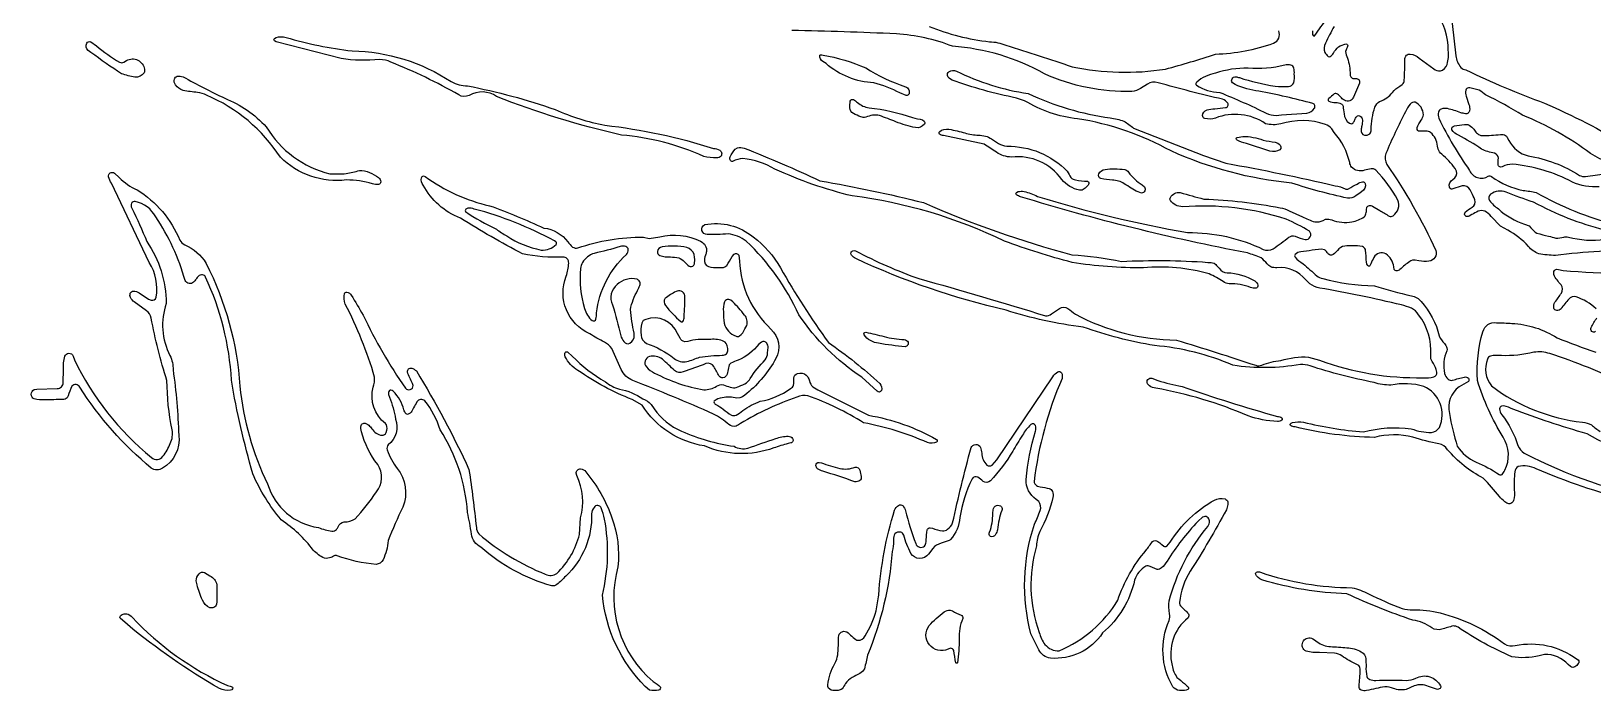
# Model space of a CAD drawing. Header units: metres. Extents: x 2.3 to 24.7, y 0 to 24.7.
# Drawn here: x 2.31 to 15.71, y 0 to 5.66 of the extents above; entities that cross this region are included whole.
import ezdxf

# ---------------------------------------------------------------- set-up
doc = ezdxf.new("R2010")
doc.units = ezdxf.units.M

msp = doc.modelspace()

# ---------------------------------------------------------------- linework, layer by layer
at = {"layer": 'Layer 1', "color": 0}
for points in [[(15.90738, 6.06549, -0.0166), (14.68256, 5.91548, -0.0596), (14.52147, 5.89153, 0.1738), (14.48413, 5.87739, 0.2172), (14.47357, 5.83939, 0.0406), (14.49997, 5.7247), (14.52953, 5.4491, 0.1253), (14.57455, 5.34845, 0.1488), (14.6166, 5.32705, 0.0239), (15.29075, 5.04287, -0.0322), (15.99591, 4.68043)], [(13.30056, 5.66204, 0.1447), (13.30584, 5.62249, 0.5083), (13.32244, 5.62273, -0.0271), (13.42898, 5.76868, -0.2031)], [(13.4865, 5.70042, 0.0093), (13.41149, 5.55654, 0.2461), (13.40824, 5.47786, 0.0847), (13.43502, 5.44363, 0.3087), (13.45368, 5.44269, 0.1308), (13.48202, 5.47229, -0.2427), (13.58715, 5.55074, -0.5484), (13.60167, 5.52759, -0.013), (13.58917, 5.50077), (13.58441, 5.4845, 0.0802), (13.60025, 5.42869, -0.0838), (13.62363, 5.28749, 0.4331), (13.66248, 5.25331, -0.1646), (13.69326, 5.24832, -0.263), (13.7042, 5.2312), (13.70307, 5.21466), (13.65385, 5.09534, -0.4774), (13.57465, 5.06804, -0.0834), (13.54113, 5.09633, 0.0631), (13.51657, 5.11877, 0.3297), (13.4873, 5.12164, -0.0298), (13.44039, 5.08275, 0.4988), (13.44105, 5.05923, 0.1165), (13.50036, 5.04928, -0.107), (13.54788, 5.03698, -0.2187), (13.56343, 5.01746, 0.0123), (13.57319, 4.95089, 0.2434), (13.61774, 4.87094, 0.3845), (13.64952, 4.87391, 0.1035), (13.66371, 4.89937, -0.1238), (13.68176, 4.92897, -0.3579), (13.71113, 4.93166, -0.2585), (13.72919, 4.89795, -0.0702), (13.724, 4.84921, 0.0499), (13.71891, 4.8146, 0.3956), (13.74734, 4.76821, 0.1166), (13.77685, 4.77104), (13.79179, 4.7783, 0.1737), (13.80499, 4.81583, -0.0856), (13.83691, 5.00836, -0.1383), (13.87703, 5.05739, 0.1497), (13.98767, 5.13508, -0.1017), (14.05056, 5.18868), (14.07135, 5.20165, 0.1941), (14.0886, 5.24007, 0.0106), (14.09365, 5.41572, -0.1789), (14.10675, 5.45301, -0.2176), (14.13952, 5.46409, -0.1504), (14.21617, 5.42831), (14.34082, 5.33629, 0.1869), (14.39777, 5.31889, 0.2626), (14.45604, 5.37513, 0.1109), (14.46462, 5.49615), (14.46462, 5.49615, 0.1876), (14.35411, 5.82016, -0.2042)], [(16.84693, 1.48066, -0.0723), (15.21956, 1.90622, 0.1803), (15.06545, 1.9263, 0.2779), (15.03613, 1.87991, 0.0278), (15.03014, 1.72722, -0.0901), (15.02642, 1.63505, -0.4425), (14.96801, 1.61176), (14.95, 1.62294, -0.0267), (14.90399, 1.67036, 0.0295), (14.76572, 1.8256, -0.0942), (14.45962, 2.07112, 0.232), (14.38579, 2.12152, -0.032), (14.16285, 2.17885, 0.1254), (13.83191, 2.17654, -0.0567), (13.15305, 2.26658, -0.1136), (13.11242, 2.27818, -0.4034), (13.11025, 2.28963, -0.1805), (13.12892, 2.30335, -0.0832), (13.22367, 2.3075, 0.0423), (13.73772, 2.22297, -0.1014), (14.14848, 2.2505, 0.1047), (14.32177, 2.21962, 0.241), (14.38971, 2.26243, 0.4166), (14.25653, 2.61374, 0.112), (13.97339, 2.62567, -0.0964), (13.8296, 2.64702, -0.0272), (13.28029, 2.78873, 0.0739), (13.1968, 2.80255, -0.0841), (12.61864, 2.79543, 0.0804), (11.94591, 2.96425, -0.0461), (11.33541, 3.12217, -0.0471), (10.67325, 3.26695, -0.0516), (9.3829, 3.70948, -0.1229), (9.34721, 3.73861, -0.4952), (9.3582, 3.77755, -0.129), (9.38219, 3.77661, 0.0382), (9.92518, 3.5376, -0.0094), (11.01112, 3.2183, 0.1658), (11.0617, 3.23555, 0.0081), (11.13129, 3.2826, -0.324), (11.20341, 3.28274, 0.016), (11.26809, 3.23329, 0.1233), (12.13335, 3.01139, -0.0063), (12.8141, 2.79444, 0.2129), (12.86581, 2.79623, -0.0826), (13.02959, 2.83526, -0.0887), (13.26719, 2.86558), (13.36185, 2.838, 0.0927), (14.2495, 2.68813, 0.0891), (14.34209, 2.69478, 0.3628), (14.36769, 2.73475, 0.0597), (14.36307, 2.75828, 0.0313), (14.32847, 2.82626, -0.1923), (14.31649, 2.87859, 0.1826), (14.2108, 3.2281, 0.1363), (14.14947, 3.28543, 0.0201), (14.06447, 3.31263, 0.015), (13.36341, 3.45736, -0.122), (13.27713, 3.4938), (13.24347, 3.52822, 0.2491), (12.99602, 3.63108, -0.0732), (12.94313, 3.63773, -0.0554), (12.91343, 3.66502, 0.0466), (12.8602, 3.71485, 0.0367), (12.7423, 3.75794, -0.0271), (10.79685, 4.2405, -0.1093), (10.76239, 4.25737, -0.478), (10.76239, 4.27656), (10.77569, 4.28373, -0.1046), (10.82726, 4.28561, -0.0516), (10.94215, 4.24304, 0.0307), (12.22976, 3.93237, -0.1155), (12.87812, 3.78882, 0.2414), (12.9633, 3.79302, 0.0055), (13.09955, 3.89371, -0.2307), (13.15221, 3.90126, 0.0371), (13.23683, 3.87297, 0.3215), (13.28151, 3.89605, 0.3214), (13.27402, 3.94576, 0.0256), (13.07635, 4.04768, 0.0982), (12.18573, 4.15352, -0.215), (12.08192, 4.20651, -0.2875), (12.08334, 4.23427, -0.3329), (12.16683, 4.27618, 0.016), (12.36954, 4.22013, -0.0391), (13.02426, 4.14489, -0.0821), (13.1011, 4.11976), (13.21458, 4.06739, 0.0275), (13.31985, 4.02373, 0.133), (13.39395, 4.03774), (13.41366, 4.04702, -0.1276), (13.4658, 4.04141, 0.1391), (13.63971, 4.02482, 0.1035), (13.74507, 4.06781, 0.1801), (13.7611, 4.10506, 0.0311), (13.76662, 4.14418, -0.287), (13.78279, 4.16266, -0.198), (13.81678, 4.15932), (13.87726, 4.12349, 0.0058), (13.95896, 4.07446, 0.2886), (13.9922, 4.07748, 0.3629), (14.03208, 4.21193, 0.0686), (13.84488, 4.46659, 0.2393), (13.80311, 4.48003, 0.0372), (13.74724, 4.46721, -0.3104), (13.63674, 4.49455, -0.1152), (13.62005, 4.53316, 0.1319), (13.48635, 4.78985), (13.46618, 4.82106, 0.1476), (13.41163, 4.8609, 0.159), (13.02907, 4.86429, -0.1233), (12.89829, 4.86655, 0.2467), (12.46854, 4.91506, -0.1505), (12.37812, 4.91077, -0.3103), (12.35818, 4.93548, -0.3278), (12.39641, 4.98545, -0.0514), (12.46368, 4.99464, 0.0176), (12.55608, 5.00421, 0.5434), (12.57419, 5.04391, 0.1264), (12.53034, 5.07592, -0.0107), (11.97604, 5.21744, 0.2481), (11.88633, 5.20462), (11.82471, 5.16916, -0.131), (11.75291, 5.14366, -0.1141), (11.00226, 5.29456, 0.1104), (10.21426, 5.53014, 0.0778), (9.7318, 5.63654, 0.0061), (8.83552, 5.66577, 0.1312)], [(10.01273, 5.69933, 0.0648), (10.53111, 5.56927, -0.0967), (10.6715, 5.53905, -0.0098), (11.24009, 5.35453, 0.0907), (12.0393, 5.33492, 0.0158), (12.46958, 5.46381, 0.0796), (12.9675, 5.55644, 0.4112), (13.01196, 5.6627, -0.02)], [(16.03405, 4.52496, -0.1794), (15.685, 4.61109, 0.0649), (15.10321, 4.93944, 0.0255), (14.78552, 5.11344, 0.0203), (14.73116, 5.15384, 0.024), (14.68402, 5.16648, 0.0748), (14.63961, 5.17402, 0.3278), (14.61627, 5.15431, 0.129), (14.61929, 5.10161), (14.64225, 5.03151, -0.1354), (14.64828, 4.97885, -0.4166), (14.61227, 4.95141, -0.0346), (14.57389, 4.96084, 0.0371), (14.45792, 4.9954, 0.1265), (14.40498, 4.99224, 0.2462), (14.38122, 4.96645, 0.1387), (14.38579, 4.91257, 0.0441), (14.64814, 4.46584, 0.4619), (14.80899, 4.41601, -0.2647), (14.83653, 4.4129, 0.1072), (15.10859, 4.29419, -0.0345), (15.2205, 4.2759, 0.0645), (15.89738, 4.00257, -0.2851)], [(16.14102, 3.78679, 0.0262), (15.38494, 3.73682, -0.0372), (15.24115, 3.75012, -0.1207), (15.15351, 3.81451, 0.0863), (14.97513, 3.95316), (14.9129, 3.98809), (14.83422, 4.07196, 0.1119), (14.77925, 4.11604, 0.1848), (14.72136, 4.11519, 0.0203), (14.66738, 4.08733), (14.64536, 4.07404, -0.3072), (14.61302, 4.07597, -0.4361), (14.61189, 4.10774, -0.0613), (14.66931, 4.14975, 0.3561), (14.69463, 4.21462, 0.0301), (14.6645, 4.27548), (14.65305, 4.29811, 0.3274), (14.5837, 4.3328), (14.49724, 4.30508, -0.3416), (14.47508, 4.3213, -0.3175), (14.50596, 4.38871, 0.3357), (14.53641, 4.45938), (14.5242, 4.48253, 0.0602), (14.40922, 4.60595, -0.1249), (14.37783, 4.64809), (14.37335, 4.67426, 0.1882), (14.31409, 4.79103, 0.1445), (14.27576, 4.80362, -0.0209), (14.21165, 4.80348, -0.3621), (14.19821, 4.83252, -0.0442), (14.2338, 4.8971, 0.1295), (14.25205, 4.94359, 0.2828), (14.18171, 5.05036, 0.2917), (14.13839, 5.03457, 0.0951), (14.09964, 4.96885, 0.024), (13.93082, 4.61014, 0.2002), (13.93784, 4.51704, -0.0465), (14.35826, 3.7785, -0.4903), (14.29999, 3.68855, -0.0982), (14.21372, 3.69109), (14.18237, 3.69675, 0.2013), (14.13509, 3.68506, 0.0352), (14.05094, 3.61633, -0.1778), (14.01916, 3.60393, -0.324), (14.00262, 3.61538), (13.99762, 3.63815, 0.2352), (13.92978, 3.74927, 0.4434), (13.82772, 3.71971, 0.0282), (13.8016, 3.66337), (13.79406, 3.649, -0.4713), (13.77454, 3.64918), (13.76709, 3.66253, -0.0305), (13.76002, 3.73786, 0.0548), (13.75436, 3.78807, 0.231), (13.72933, 3.81249, 0.0978), (13.64273, 3.81796, 0.0261), (13.57828, 3.81701, 0.2213), (13.51568, 3.77869, -0.0809), (13.47966, 3.74592, -0.3047), (13.44506, 3.7438, -0.106), (13.42686, 3.76303, 0.1338), (13.40282, 3.7859), (13.37962, 3.79094, 0.0221), (13.27119, 3.7768), (13.20123, 3.76893, 0.1615), (13.15348, 3.74545, 0.3873), (13.15216, 3.7207, 0.0461), (13.22004, 3.66601, -0.0101), (13.33781, 3.56117, 0.1397), (13.38999, 3.53915, 0.065), (13.83205, 3.47659, 0.0245), (14.14947, 3.39032, -0.1938), (14.23258, 3.34144, -0.1215), (14.38872, 3.04651, 0.0918), (14.43298, 2.98126, -0.0953), (14.45467, 2.94313, -0.1776), (14.4541, 2.91899, 0.1701), (14.43435, 2.72448, 0.1532), (14.46504, 2.67578, 0.2284), (14.50285, 2.66616, -0.0247), (14.60388, 2.69398, -0.2723), (14.63801, 2.68299, -0.3464), (14.6381, 2.65626), (14.55961, 2.61129, 0.3057), (14.47522, 2.3817, 0.0286), (14.54221, 2.10158, 0.144), (14.70542, 1.96383, -0.0549), (14.90106, 1.8579, 0.3027), (14.92699, 1.85823, 0.0984), (14.95014, 1.89505, 0.2696), (14.93548, 2.17795, -0.0611), (14.71608, 2.66446), (14.71608, 2.66446, -0.0906), (14.76341, 3.08281, -0.386), (14.87867, 3.15913, -0.0242), (15.0118, 3.15362, -0.1323), (15.3996, 3.02949, 0.0127), (15.73153, 2.90758, -0.1232)], [(15.76123, 4.32583, -0.1234), (15.53019, 4.36547, 0.0985), (15.01553, 4.51977, 0.1116), (14.92897, 4.49752), (14.91398, 4.49403, -0.3469), (14.89446, 4.51077, -0.0159), (14.89574, 4.57069, 0.3188), (14.8625, 4.61264, -0.0668), (14.75035, 4.64923, 0.038), (14.55282, 4.76741, -0.163), (14.49681, 4.8139, -0.459), (14.51793, 4.84732, -0.005), (14.6051, 4.85939, -0.2149), (14.65696, 4.84595, -0.0762), (14.691, 4.81003, 0.0579), (14.71584, 4.78174, 0.174), (14.7569, 4.76463, 0.0322), (14.91309, 4.77467), (14.93699, 4.77463, -0.2004), (14.97145, 4.7494), (14.98536, 4.72319, 0.2133), (15.15083, 4.58973, -0.1028), (15.59128, 4.42365, 0.1554), (15.64342, 4.41375, -0.0079), (15.80644, 4.43713, 0.1229)], [(15.73413, 3.27789, 0.1208), (15.56135, 3.38061, 0.3202), (15.49954, 3.36218, 0.0263), (15.43284, 3.27987, -0.2131), (15.39555, 3.26521, -0.2972), (15.37108, 3.28387, -0.1927), (15.38098, 3.33597, 0.0303), (15.43585, 3.41399, 0.3004), (15.43472, 3.48503), (15.41539, 3.50601, 0.0339), (15.38371, 3.54688, -0.2176), (15.37197, 3.60006, -0.309), (15.39701, 3.61793, -0.0887), (15.45051, 3.60671, 0.0257), (16.48851, 3.58545, 0.1658)], [(15.7288, 3.08361, -0.3477), (15.69571, 3.08554, -0.3477), (15.69, 3.11817, -0.0329), (15.74021, 3.20161, 0.3207)], [(15.98865, 2.62948, 0.0378), (15.3369, 2.89523, 0.1163), (15.19981, 2.90635, -0.0668), (14.92181, 2.87727, 0.0873), (14.82776, 2.87411, 0.2398), (14.80107, 2.84724, 0.2606), (14.83577, 2.61812, 0.1334), (15.61702, 2.3066, -0.0924), (15.69297, 2.28388, 0.0214), (15.76713, 2.22825, 0.1353)], [(16.47196, 2.02408, -0.172), (15.6562, 2.20812, -0.0239), (15.01935, 2.41852, 0.0748), (14.94118, 2.44728), (14.92289, 2.44468, 0.3421), (14.90559, 2.42069, 0.1399), (14.92473, 2.371, -0.0938), (15.06347, 2.10573, 0.1226), (15.11651, 2.0402, 0.0688), (16.28193, 1.6342, -0.0896)]]:
    msp.add_lwpolyline(points, format="xyb", dxfattribs=at)
for points in [[(3.08513, 5.29522, -0.02), (2.82396, 5.47762), (2.79987, 5.49421, -0.3818), (2.7878, 5.55724, -0.3786), (2.82372, 5.56733), (2.87106, 5.53499, 0.0434), (3.06953, 5.39347, 0.2448), (3.10658, 5.39493), (3.12926, 5.40808, -0.5257), (3.28271, 5.33407, -0.2163), (3.27894, 5.30399, -0.3032), (3.19969, 5.26604, -0.0519), (3.08513, 5.29522)], [(7.3732, 4.7692, -0.0384), (6.30343, 5.09949, 0.287), (6.06725, 5.10929, -0.2657), (5.97933, 5.11302, 0.0369), (5.39504, 5.39427, 0.1375), (5.29943, 5.41572, -0.0567), (4.96863, 5.42468), (4.41093, 5.56875), (4.39764, 5.57728, -0.464), (4.39768, 5.59741), (4.41117, 5.60566, -0.1299), (4.49772, 5.6066, 0.0471), (5.06395, 5.49129, -0.1426), (5.91361, 5.22706, 0.1155), (6.05353, 5.19057, -0.0374), (6.80654, 4.98691, 0.054), (7.23234, 4.85279, -0.0511), (8.16223, 4.65389, -0.139), (8.21649, 4.63848, -0.435), (8.22799, 4.5886, -0.2078), (8.19146, 4.57446, -0.0722), (8.07902, 4.58535, 0.0859), (7.3732, 4.7692)], [(9.53946, 5.21706, -0.17), (9.12918, 5.38173), (9.09976, 5.39936, -0.2721), (9.07458, 5.45146, -0.321), (9.08067, 5.45721, -0.1088), (9.10296, 5.45551, -0.0591), (9.46903, 5.34425, 0.0605), (9.80879, 5.18373, -0.1829), (9.83962, 5.15672, -0.1741), (9.84051, 5.12268, -0.3667), (9.81675, 5.10708), (9.76296, 5.1298, 0.057), (9.53946, 5.21706)], [(12.5055, 5.13503, -0.0188), (12.90489, 4.95664, 0.1156), (12.98952, 4.93717), (13.03444, 4.94307), (13.2522, 4.95796, 0.2153), (13.31749, 4.99837, 0.5012), (13.30438, 5.03914, 0.0212), (12.84106, 5.14536, -0.0669), (12.6367, 5.20136), (12.61445, 5.21574, -0.3005), (12.61134, 5.25187, -0.3004), (12.64335, 5.26887, -0.0526), (12.67451, 5.26133, 0.043), (12.97957, 5.18929, 0.0509), (13.09422, 5.18529, 0.2898), (13.14094, 5.21734, 0.0723), (13.14513, 5.29348, 0.0684), (13.14094, 5.34378, 0.248), (13.11638, 5.36764, 0.1093), (13.06353, 5.36787, -0.0903), (12.74843, 5.34345, 0.0783), (12.46953, 5.30008, 0.1275), (12.30802, 5.22366, 0.4449), (12.3059, 5.19622, 0.1378), (12.5055, 5.13503)], [(4.44813, 4.57908, 0.1499), (3.81457, 5.11085, 0.0923), (3.73782, 5.1339, -0.0216), (3.61459, 5.15153, -0.1426), (3.54906, 5.19849, -0.2612), (3.54006, 5.24968, -0.2539), (3.56212, 5.27297, -0.1428), (3.61389, 5.26783, 0.0085), (3.97066, 5.08431, -0.118), (4.32772, 4.83832, 0.2005), (4.87331, 4.43737, 0.0379), (5.01261, 4.43845, 0.0334), (5.12609, 4.46513, -0.1643), (5.21189, 4.44698, -0.0787), (5.29109, 4.40394, -0.197), (5.30877, 4.36821, -0.3541), (5.29024, 4.34581, -0.1324), (5.23838, 4.35034, 0.0781), (5.01558, 4.38395, -0.2279), (4.44813, 4.57908)], [(10.86248, 5.1256, 0.0785), (11.56538, 4.91714, -0.0462), (11.68342, 4.88895, -0.0318), (11.76639, 4.82851), (12.36761, 4.59449), (12.55788, 4.5276, -0.0132), (13.4963, 4.33483, -0.0958), (13.58088, 4.30805, 0.2028), (13.61067, 4.30862, -0.0185), (13.68365, 4.34869, -0.096), (13.73126, 4.36887, -0.3759), (13.75295, 4.35416, -0.3396), (13.72207, 4.28278, 0.0194), (13.67379, 4.2471, -0.1829), (13.60068, 4.22786, -0.0261), (13.12326, 4.35708, -0.0819), (12.08814, 4.63254, 0.0878), (11.28629, 4.90884, -0.1114), (10.83216, 5.06281), (10.76154, 5.08648, -0.0377), (10.21002, 5.24044, -0.204), (10.16971, 5.27934, -0.3058), (10.18287, 5.31116, -0.2615), (10.24707, 5.31776, 0.0791), (10.86248, 5.1256)], [(9.86899, 4.91818, -0.0267), (9.95738, 4.89861), (9.97086, 4.88951, -0.3205), (9.97209, 4.86231, -0.2728), (9.89595, 4.83252, -0.0542), (9.7278, 4.88324, -0.0126), (9.58755, 4.93793, 0.1408), (9.47049, 4.92237, -0.1689), (9.42636, 4.92539, -0.0167), (9.36296, 4.95353, -0.2674), (9.33378, 5.00134, -0.0545), (9.33627, 5.06083, -0.4962), (9.36333, 5.07309, -0.0128), (9.39949, 5.0489, 0.1569), (9.49821, 5.00251, -0.0626), (9.86899, 4.91818)], [(11.19738, 4.45863, 0.0306), (11.22963, 4.40493, 0.1886), (11.2688, 4.3849, 0.0509), (11.37101, 4.37292, -0.3708), (11.38317, 4.35963, -0.2133), (11.37237, 4.33318, 0.0143), (11.34357, 4.30768, -0.2065), (11.30317, 4.29594, -0.1732), (11.15024, 4.38895, 0.2749), (10.71968, 4.57988, -0.134), (10.59009, 4.62108, -0.0112), (10.48467, 4.69189), (10.13709, 4.7643, -0.1567), (10.10206, 4.77623, -0.4318), (10.10183, 4.79749, -0.2353), (10.1832, 4.81847, -0.0239), (10.32043, 4.78783, 0.0732), (10.43668, 4.76812, -0.144), (10.54907, 4.73569), (10.60748, 4.69722, 0.1194), (10.67871, 4.67341, -0.2062), (11.19738, 4.45863)], [(12.87788, 4.72597, 0.0337), (12.98183, 4.7083), (13.00451, 4.6999, -0.3231), (13.02921, 4.65493), (13.02039, 4.64253, -0.2295), (12.93615, 4.63126), (12.73381, 4.6975, -0.0454), (12.65358, 4.72428, -0.2742), (12.64675, 4.73706, -0.274), (12.65466, 4.74917), (12.70463, 4.75803, -0.0809), (12.87788, 4.72597)], [(9.96521, 4.18935, 0.0379), (11.23764, 3.74168, -0.0402), (11.66306, 3.68511, -0.0313), (12.40391, 3.67738, -0.0771), (12.45671, 3.67087), (12.47179, 3.65927, 0.03), (12.50017, 3.62722, 0.2455), (12.56943, 3.58813, -0.1328), (12.80542, 3.51836, -0.1747), (12.83305, 3.48121, -0.4368), (12.81707, 3.45632, -0.1592), (12.77007, 3.46278, 0.0896), (12.58701, 3.49342, -0.1235), (12.53463, 3.51252, 0.0523), (12.41484, 3.57786, 0.0913), (11.85139, 3.63075, -0.0414), (11.23872, 3.67639, -0.0219), (10.65901, 3.85963, 0.0815), (9.35301, 4.24681, -0.0477), (8.69032, 4.47673, 0.1045), (8.41444, 4.56861, 0.1095), (8.33072, 4.54377, -0.3575), (8.31026, 4.55037, -0.2274), (8.30634, 4.58176, -0.0903), (8.35061, 4.64946), (8.3697, 4.65979, -0.1318), (8.42519, 4.65752, -0.017), (9.07553, 4.37693, -0.0199), (9.96521, 4.18935)], [(7.21032, 0.82339, 0.1079), (7.22861, 1.47566, 0.0214), (7.2007, 1.57127, 0.2705), (7.17105, 1.59203, 0.2707), (7.13838, 1.57636, 0.1442), (7.11721, 1.52191, -0.2173), (6.89541, 0.98585, -0.0352), (6.82059, 0.91495, -0.198), (6.77727, 0.90307, -0.1147), (6.16837, 1.23533, -0.2466), (6.08719, 1.34696, 0.0153), (6.05395, 1.53351, 0.127), (5.81824, 2.2399, 0.0991), (5.68737, 2.48914, 0.4725), (5.61977, 2.48061, 0.0051), (5.59101, 2.43087), (5.57597, 2.40221, -0.1847), (5.53967, 2.37378, -0.2662), (5.52591, 2.37887, -0.0951), (5.50714, 2.41253, 0.1324), (5.41672, 2.57216, 0.1339), (5.39655, 2.58159, 0.254), (5.385, 2.57767, 0.2367), (5.37557, 2.54463), (5.3833, 2.52035, -0.0513), (5.43709, 2.33409, -0.3184), (5.37392, 2.11214, 0.2617), (5.36336, 2.06891, 0.0727), (5.44968, 1.9107, -0.2668), (5.49922, 1.57938, 0.0223), (5.37382, 1.29138, -0.0848), (5.32861, 1.12648, -0.2684), (5.26865, 1.08768, -0.0679), (4.93591, 1.1615, 0.2101), (4.91008, 1.16108, -0.062), (4.88203, 1.14778, -0.1753), (4.82631, 1.14118, -0.1087), (4.73032, 1.21006, 0.083), (4.45515, 1.4692, -0.0704), (4.21199, 1.8637, -0.0284), (4.02879, 2.66616, 0.0957), (3.80656, 3.55084, 0.2371), (3.78153, 3.57145, 0.2036), (3.74438, 3.55726, 0.0655), (3.7258, 3.53411, -0.0753), (3.70398, 3.50799, -0.5006), (3.63166, 3.52077, 0.0785), (3.37888, 4.06781, 0.2273), (3.20374, 4.19915, 0.266), (3.17169, 4.18463, 0.2398), (3.17291, 4.14173, -0.0255), (3.30171, 3.85661, -0.1502), (3.46949, 3.32484, 0.2051), (3.50159, 2.87769, -0.1109), (3.52823, 2.7554, -0.026), (3.57655, 2.19403, -0.3046), (3.43734, 1.91244, -0.3124), (3.34121, 1.91277, -0.078), (2.72769, 2.60766, 0.5372), (2.66023, 2.61478, 0.062), (2.62742, 2.53157), (2.61889, 2.5154, -0.1694), (2.58136, 2.50154, -0.0125), (2.42994, 2.49975, -0.0907), (2.33641, 2.50616, -0.2874), (2.31136, 2.54614, -0.2874), (2.33641, 2.58611), (2.35857, 2.59031), (2.53422, 2.59582, 0.1733), (2.5716, 2.60983, 0.1738), (2.58561, 2.64726), (2.58914, 2.75908, -0.1064), (2.60093, 2.87222, -0.3328), (2.63518, 2.8987, -0.3327), (2.67023, 2.87335), (2.68116, 2.84285, 0.1097), (3.34215, 2.00442, 0.4331), (3.4412, 2.0146, 0.0774), (3.50352, 2.12529, 0.1743), (3.51927, 2.24221, -0.0482), (3.47566, 2.66366, -0.0347), (3.34074, 3.20015, 0.2191), (3.29897, 3.26242), (3.19563, 3.33799, -0.1275), (3.16179, 3.37656, -0.1702), (3.16113, 3.41196, -0.3048), (3.18701, 3.43068, -0.1449), (3.23721, 3.41545), (3.31755, 3.36039), (3.3398, 3.35261, 0.3994), (3.38241, 3.37835, 0.1884), (3.32372, 3.67573), (2.9991, 4.356, -0.0971), (2.97458, 4.41016, -0.3201), (2.98863, 4.44417, -0.32), (3.02535, 4.44199), (3.06599, 4.40437, 0.0946), (3.21987, 4.29938, -0.1567), (3.58503, 3.86892, 0.1399), (3.62897, 3.828, -0.159), (3.81137, 3.66898, -0.1013), (4.10125, 2.61581, 0.088), (4.33918, 1.77681, 0.2925), (4.77421, 1.40358, 0.0666), (4.89037, 1.37346, 0.2386), (4.92922, 1.38685, 0.0691), (4.94397, 1.41075, -0.2849), (4.99616, 1.45247, 0.1535), (5.08847, 1.47769, 0.0394), (5.27204, 1.70841, 0.3317), (5.2835, 1.94341, -0.1005), (5.14367, 2.22457, -0.1283), (5.14122, 2.27869, -0.3357), (5.1654, 2.29849, -0.1933), (5.20595, 2.281, -0.0467), (5.23409, 2.25036, 0.0569), (5.26912, 2.21378, 0.1727), (5.31947, 2.19473, 0.2768), (5.35567, 2.21713), (5.36147, 2.23895, 0.2395), (5.35002, 2.29581, -0.3117), (5.24559, 2.60648, 0.0941), (5.25625, 2.69379, 0.0477), (5.00498, 3.32008, -0.1549), (4.99894, 3.41008, -0.3829), (5.01959, 3.42139, -0.1807), (5.05693, 3.3964, -0.0059), (5.15758, 3.22462, 0.0411), (5.52081, 2.59809, 0.3056), (5.56198, 2.58663, 0.3056), (5.58804, 2.62048), (5.58248, 2.63891, -0.0449), (5.55881, 2.68738, -0.07), (5.5392, 2.73805, -0.5201), (5.5747, 2.77021, -0.1296), (5.61453, 2.74583, -0.0312), (6.06621, 1.9, -0.0108), (6.12915, 1.40344, 0.1398), (6.15121, 1.34842, 0.0819), (6.72032, 1.00367, 0.2696), (6.82068, 1.01017, 0.1434), (7.01317, 1.34442), (7.02208, 1.48528, 0.181), (6.99144, 1.84889), (6.98559, 1.86855, -0.4239), (7.0233, 1.90693, -0.217), (7.06823, 1.88128, -0.0901), (7.29235, 1.48674, -0.1121), (7.34364, 1.06703, 0.295), (7.64724, 0.08217, -0.0844), (7.70744, 0.03587, -0.5027), (7.69302, 0.00914, -0.0857), (7.61429, 0.00872), (7.57799, 0.04002, -0.1744), (7.21032, 0.82339)], [(11.8405, 4.34223), (11.85879, 4.32451, -0.2886), (11.86302, 4.29027, -0.2887), (11.83395, 4.27166), (11.80491, 4.2808, -0.0244), (11.6871, 4.35076, 0.1408), (11.58461, 4.3832, -0.0452), (11.48552, 4.39635, -0.482), (11.4685, 4.43595, -0.2249), (11.52163, 4.47503, -0.0593), (11.69021, 4.47357, -0.1841), (11.72307, 4.45099, 0.1046), (11.8405, 4.34223)], [(9.45121, 2.30198, 0.054), (8.97313, 2.53237, 0.1467), (8.87899, 2.52228, 0.0545), (8.39625, 2.29543, -0.0828), (8.35731, 2.27341, -0.2616), (8.29555, 2.28666, 0.0614), (8.16369, 2.37685, 0.0115), (7.47121, 2.66432, -0.1722), (7.36999, 2.75847), (7.29112, 2.93737, 0.1387), (7.22772, 2.99314, -0.0333), (7.1026, 3.06452, -0.4018), (6.89932, 3.55914, 0.0816), (6.92138, 3.67167, 0.1939), (6.90875, 3.70887, 0.1744), (6.87136, 3.72282, -0.0642), (6.52642, 3.74993, -0.0195), (5.9929, 4.05702, -0.185), (5.6745, 4.34063, -0.2471), (5.65918, 4.40144, -0.3376), (5.67686, 4.41851), (5.69081, 4.41408, 0.1067), (6.24318, 4.16332, -0.0185), (6.70924, 3.97178, -0.1997), (6.91431, 3.85331, 0.0682), (6.95509, 3.80872, 0.2011), (6.99921, 3.80094, -0.0831), (7.56295, 3.89475), (7.61056, 3.8815), (7.70244, 3.89499, -0.1799), (8.05272, 3.85789, -0.3493), (8.1024, 3.76973, -0.0597), (8.09444, 3.73899, 0.1065), (8.08553, 3.6835, 0.3486), (8.13913, 3.63707, 0.0414), (8.23865, 3.6332, 0.2028), (8.27716, 3.6506, 0.021), (8.32228, 3.72673), (8.34099, 3.74682, -0.5063), (8.3797, 3.74008), (8.38606, 3.68841, 0.1953), (8.65572, 3.10539, -0.3368), (8.69923, 2.85308, -0.0889), (8.45051, 2.55335, -0.194), (8.36438, 2.51342, 0.1026), (8.23898, 2.51691, 0.1643), (8.16972, 2.48725, 0.2968), (8.16779, 2.47415, 0.16), (8.18358, 2.45708, -0.0704), (8.24723, 2.41748, 0.0372), (8.31695, 2.36789, 0.2303), (8.3566, 2.36756, 0.0686), (8.41534, 2.40725, -0.0715), (8.56492, 2.48622, 0.1131), (8.8244, 2.59479, 0.175), (8.85033, 2.62369, 0.0383), (8.85198, 2.68492, -0.3446), (8.88408, 2.72556), (8.90515, 2.72782, -0.2839), (8.97158, 2.69468, -0.0871), (8.98657, 2.66027, 0.1341), (9.01424, 2.61016), (9.05841, 2.58465), (9.49274, 2.36671, -0.0832), (10.07741, 2.15971, -0.5442), (10.07585, 2.13646, -0.1882), (10.00028, 2.13123, 0.0575), (9.45121, 2.30198)], [(15.1974, 4.19317, -0.0096), (14.96084, 4.27821, 0.2764), (14.82927, 4.26129, 0.383), (14.81894, 4.20707, 0.0783), (14.89569, 4.13659, 0.1093), (15.12042, 4.00535), (15.15936, 3.98932), (15.1735, 3.97362, 0.0581), (15.22578, 3.9269, 0.0077), (15.32606, 3.90324, 0.0391), (15.38744, 3.88603, 0.08), (15.45669, 3.8939, -0.1234), (15.49563, 3.89423, 0.0957), (15.80715, 3.87335, 0.3143), (15.84345, 3.91361, 0.2547), (15.8269, 3.94477), (15.80616, 3.95288, -0.0597), (15.1974, 4.19317)], [(6.30117, 3.96118, 0.0121), (6.38933, 3.90347, 0.0952), (6.68567, 3.78326, 0.2328), (6.81309, 3.8304, 0.3937), (6.81229, 3.85303), (6.79886, 3.86203, 0.0592), (6.1117, 4.13471, 0.1094), (6.05669, 4.14103, 0.2), (6.03486, 4.12768, 0.3746), (6.03618, 4.11274, 0.0335), (6.30117, 3.96118)], [(9.15034, 2.98951, -0.0344), (9.5899, 2.63821, -0.2549), (9.60409, 2.57777, -0.4874), (9.56624, 2.57192), (9.43509, 2.69256, -0.0976), (8.89601, 3.22735, 0.0972), (8.44424, 3.85869, 0.1454), (8.28791, 3.9211, -0.0233), (8.10999, 3.91582, -0.3557), (8.06423, 3.94944, -0.3556), (8.08784, 4.00106, -0.2229), (8.5043, 3.89574, -0.103), (8.73879, 3.62957, 0.0304), (9.15034, 2.98951)], [(7.16087, 3.24357, -0.1834), (7.41619, 3.74371, 0.1832), (7.43199, 3.7867, 0.3089), (7.41195, 3.81211, 0.151), (7.36236, 3.81286, -0.0203), (7.14008, 3.75474, 0.1885), (7.03966, 3.67629, 0.1129), (7.02378, 3.62425, 0.1009), (7.05758, 3.28185, 0.149), (7.12325, 3.17776, 0.4847), (7.15431, 3.19124, 0.0614), (7.16087, 3.24357)], [(7.93505, 3.80499, 0.0852), (7.72191, 3.81055, 0.3169), (7.6818, 3.77133, 0.3285), (7.70348, 3.73508, 0.0814), (7.79494, 3.72367, -0.0349), (7.86528, 3.71584, -0.1217), (7.91256, 3.68431, 0.009), (7.94419, 3.6522, 0.3063), (7.9862, 3.64541, 0.2072), (7.99897, 3.6638, 0.0812), (8.00105, 3.71858), (7.99695, 3.74757, 0.2125), (7.93505, 3.80499)], [(7.45056, 3.27298, -0.0764), (7.51194, 3.43671, 0.01), (7.53113, 3.47909, 0.4335), (7.50746, 3.53203, 0.2625), (7.33784, 3.48626, 0.361), (7.29758, 3.31216, -0.017), (7.36745, 3.04821, 0.0944), (7.39503, 2.99838, 0.3575), (7.44632, 2.98315), (7.46371, 2.99842, 0.2375), (7.48262, 3.06928, -0.0286), (7.45056, 3.27298)], [(7.74803, 3.36892, 0.3272), (7.75058, 3.30749, 0.041), (7.88248, 3.16899, 0.4299), (7.90073, 3.17092, 0.1172), (7.91148, 3.21024, 0.025), (7.91652, 3.39353, 0.3371), (7.88611, 3.42936, 0.2059), (7.84222, 3.42648, 0.0567), (7.74803, 3.36892)], [(8.24836, 3.2545, 0.0442), (8.25491, 3.15621, 0.2505), (8.35707, 3.04415, 0.2687), (8.3871, 3.04642, 0.1308), (8.43302, 3.10803), (8.44796, 3.13693, 0.2753), (8.42892, 3.22561, 0.0225), (8.32987, 3.33894), (8.31082, 3.35383, 0.4456), (8.25793, 3.33795, 0.1173), (8.24836, 3.2545)], [(8.04451, 2.86506, -0.0322), (8.23846, 2.88052, 0.1576), (8.2758, 2.89419, 0.2001), (8.2864, 2.9278, 0.0757), (8.27867, 2.97151, 0.197), (8.24133, 3.00474, 0.1039), (8.12503, 3.01596, 0.0751), (7.94212, 2.99974), (7.91713, 2.99701, -0.2595), (7.87617, 3.02822), (7.85415, 3.06834, 0.4018), (7.58364, 3.18808), (7.56083, 3.17974), (7.54975, 3.15569, 0.1021), (7.54324, 3.05217, 0.2639), (7.58798, 2.98197, -0.0834), (7.82601, 2.85431, 0.2441), (7.93542, 2.82692, 0.0274), (8.04451, 2.86506)], [(8.07987, 2.58366, 0.1268), (8.1899, 2.61492, -0.1924), (8.24991, 2.62732, 0.0232), (8.30611, 2.60709), (8.33496, 2.6003, 0.1029), (8.38177, 2.61407, 0.0489), (8.44707, 2.64523, 0.1093), (8.47804, 2.68096, -0.0598), (8.60707, 2.84106, 0.1461), (8.62734, 2.90169), (8.63224, 2.94657, 0.1371), (8.6198, 2.98494, 0.4147), (8.57473, 2.99347), (8.55351, 2.97655, -0.1218), (8.37451, 2.83847, 0.0437), (8.31205, 2.8116, 0.1555), (8.29852, 2.79755, 0.0534), (8.28673, 2.74531, -0.055), (8.28141, 2.71957, -0.2624), (8.24482, 2.68695, -0.2965), (8.21248, 2.7019, -0.0639), (8.18868, 2.74362, 0.06), (8.16666, 2.78298, 0.3294), (8.09844, 2.80948, -0.011), (7.90374, 2.73721, -0.2365), (7.82945, 2.74871, 0.0147), (7.72521, 2.84667, 0.2198), (7.61363, 2.86949, 0.5529), (7.5877, 2.78091, 0.093), (7.65818, 2.72839, 0.078), (8.07987, 2.58366)], [(9.80723, 2.95317, -0.0139), (9.57977, 2.98301, -0.2201), (9.45522, 3.05669, -0.2757), (9.4563, 3.07163, -0.2758), (9.46997, 3.07777, -0.0151), (9.62616, 3.04076, 0.0553), (9.7995, 3.01549, -0.2819), (9.83302, 2.99206, -0.4403), (9.80723, 2.95317)], [(8.08553, 2.10299, -0.2155), (7.55102, 2.45237), (7.46588, 2.50111, -0.06), (7.00086, 2.75059, -0.1544), (6.89178, 2.86751, -0.2337), (6.89225, 2.90536, -0.3907), (6.91525, 2.90626), (6.9524, 2.87203, 0.0712), (7.23611, 2.65348, 0.1032), (7.35637, 2.5904, -0.1016), (7.55823, 2.50743, -0.1273), (7.62749, 2.45953), (7.65516, 2.42149, 0.1403), (7.88913, 2.22934, 0.0636), (8.3393, 2.09998, 0.1907), (8.45838, 2.08418, -0.0079), (8.69692, 2.16607, -0.0755), (8.80464, 2.18648, -0.2569), (8.84127, 2.16791, -0.5266), (8.8268, 2.12887), (8.80351, 2.12341, 0.0236), (8.68009, 2.08574, -0.1916), (8.08553, 2.10299)], [(11.50056, 0.50009, -0.2778), (11.05251, 0.28366, -0.2393), (10.95309, 0.3538, -0.0144), (10.88525, 0.49264, -0.1444), (10.9166, 1.43182, 0.0278), (10.96515, 1.54944, 0.274), (10.95271, 1.62567), (10.93008, 1.64429, -0.2505), (10.84437, 1.81575, -0.0496), (10.92565, 2.22971, 0.1469), (10.92527, 2.27884, 0.489), (10.88534, 2.28567, 0.0794), (10.81411, 2.19586, 0.0196), (10.72986, 2.05741, -0.0493), (10.53993, 1.80401, -0.3431), (10.47595, 1.79869, 0.0375), (10.43126, 1.83649, 0.3259), (10.38138, 1.82136, 0.0746), (10.27607, 1.48966, -0.1708), (10.19743, 1.30119, -0.0938), (10.184, 1.2927, -0.0206), (10.11606, 1.26889, 0.1529), (10.04417, 1.22434), (10.00712, 1.17569, -0.5322), (9.85588, 1.18177, -0.044), (9.79464, 1.33819, 0.2226), (9.77079, 1.36469), (9.75354, 1.36464, 0.2724), (9.71163, 1.33885, 0.0695), (9.70635, 1.28681, -0.0754), (9.69522, 1.19926, -0.0804), (9.48435, 0.30925, -0.0334), (9.45715, 0.19314, -0.1841), (9.41887, 0.15246, 0.0303), (9.35259, 0.11625, 0.135), (9.2955, 0.06619, -0.0231), (9.26674, 0.0206, -0.181), (9.23129, 0.00636, -0.1074), (9.17259, 0.00924, -0.3417), (9.14403, 0.0544, -0.1032), (9.20456, 0.23684, 0.0809), (9.22898, 0.31232, 0.0257), (9.23544, 0.43541, -0.0748), (9.2418, 0.48793, -0.234), (9.26598, 0.50989, -0.3044), (9.31775, 0.50056), (9.33736, 0.48071, 0.0363), (9.38455, 0.44314, 0.1188), (9.40199, 0.43649, 0.298), (9.46356, 0.47374, 0.0635), (9.55983, 0.68965, -0.0164), (9.58118, 0.82486, -0.0599), (9.71658, 1.55288, -0.1427), (9.75118, 1.59371, -0.3548), (9.78592, 1.59145, -0.1129), (9.81133, 1.54675, 0.0358), (9.8977, 1.2655, 0.4961), (9.97369, 1.24273, 0.1587), (9.98652, 1.28092, 0.0093), (9.99246, 1.3604), (9.99613, 1.38326, -0.3393), (10.02046, 1.40141), (10.04177, 1.39769, 0.0447), (10.12658, 1.37454, 0.2044), (10.17103, 1.3893, 0.166), (10.21464, 1.44346, -0.0111), (10.37262, 2.08871, -0.2924), (10.41255, 2.11579, -0.2924), (10.45389, 2.09092, -0.0599), (10.46351, 2.03987, 0.1776), (10.50825, 1.93955, 0.3212), (10.55383, 1.93795), (10.59324, 1.98334), (11.07429, 2.69652, -0.1261), (11.1171, 2.73857, -0.426), (11.14868, 2.72929, -0.1902), (11.15259, 2.68129, 0.0712), (10.9132, 1.79685, 0.2181), (10.92442, 1.77205, 0.1279), (10.96487, 1.75192, -0.0065), (11.04351, 1.73825, -0.2268), (11.07038, 1.71364, -0.1112), (11.07495, 1.66141, -0.0654), (10.96218, 1.36888, 0.1099), (10.93395, 1.24707, 0.1596), (10.95789, 0.50372, 0.0984), (11.00636, 0.40066, 0.2383), (11.12794, 0.34645, 0.1582), (11.63124, 0.77969, -0.0965), (11.87369, 1.20874, 0.0123), (11.92828, 1.28327, -0.365), (11.9758, 1.28379, 0.0202), (12.01017, 1.25866), (12.02667, 1.24504, 0.3358), (12.05189, 1.2449), (12.07971, 1.27663, -0.1248), (12.45996, 1.6393, -0.1706), (12.55066, 1.64948, -0.2444), (12.57456, 1.62294), (12.57475, 1.60215, -0.0774), (12.56245, 1.55571, -0.0206), (12.25234, 1.02988, 0.1097), (12.16079, 0.76168, 0.2284), (12.17611, 0.72359), (12.20643, 0.69512, -0.0967), (12.2365, 0.66339, -0.2715), (12.23358, 0.62879, 0.2911), (12.09668, 0.22157, 0.1315), (12.13863, 0.1188, -0.0061), (12.20256, 0.06482, -0.0473), (12.23358, 0.0362, -0.4055), (12.23297, 0.01546), (12.21873, 0.00914, -0.0693), (12.16051, 0.00631, -0.2169), (12.10281, 0.0388, -0.2401), (12.07188, 0.60677, 0.1348), (12.07391, 0.66457, -0.0627), (12.07051, 0.7747, -0.1078), (12.40301, 1.41263, 0.1975), (12.41767, 1.46015, 0.2693), (12.39742, 1.49306, 0.2693), (12.35879, 1.49179), (12.31924, 1.45714, 0.0469), (12.05326, 1.11559, -0.1), (12.00621, 1.05779, -0.2155), (11.96774, 1.04416), (11.94756, 1.05142), (11.90999, 1.06986, 0.2134), (11.87157, 1.07207, 0.1823), (11.77549, 0.95275, -0.163), (11.50056, 0.50009)], [(12.18201, 2.61364, 0.015), (13.00036, 2.35591, -0.1493), (13.03699, 2.34385, -0.504), (13.03699, 2.32362, -0.1626), (13.00026, 2.31212, -0.0704), (12.74899, 2.36082, 0.058), (11.95676, 2.59837, -0.1441), (11.90212, 2.61925), (11.88571, 2.63693, -0.303), (11.88896, 2.67288, -0.3029), (11.92338, 2.6837), (11.97571, 2.66413, 0.0319), (12.18201, 2.61364)], [(9.37569, 1.79576, 0.0197), (9.10094, 1.88562, -0.0985), (9.05662, 1.90726, -0.1741), (9.04125, 1.9363, -0.474), (9.06897, 1.96237), (9.08859, 1.95793, 0.0138), (9.24628, 1.90909, 0.134), (9.37828, 1.92093, -0.3805), (9.41797, 1.89571, -0.0218), (9.43004, 1.84012, -0.2807), (9.41906, 1.80684, -0.1556), (9.37569, 1.79576)], [(10.56142, 1.32683, -0.5211), (10.52706, 1.34442, -0.0701), (10.53149, 1.36511, 0.0895), (10.55869, 1.52535), (10.56114, 1.55557, -0.2887), (10.58958, 1.59209, -0.2889), (10.63482, 1.58216, -0.2208), (10.63586, 1.5509, 0.0518), (10.5981, 1.38505, -0.1105), (10.58353, 1.34418, -0.1738), (10.56142, 1.32683)], [(3.90221, 0.91334, -0.0366), (3.90113, 0.74679, -0.4349), (3.84206, 0.71605, -0.2001), (3.78016, 0.78115, -0.0451), (3.73438, 0.91221), (3.72656, 0.947, -0.1875), (3.75088, 1.00631, -0.2901), (3.7985, 1.01904), (3.84408, 0.98891, -0.2384), (3.90221, 0.91334)], [(13.59549, 0.8356, -0.0649), (12.86765, 0.9536, -0.19), (12.81202, 1.00683, -0.3281), (12.82216, 1.02078, -0.1628), (12.85431, 1.02036, 0.0804), (13.64188, 0.88699, -0.0535), (13.78057, 0.83622, 0.0203), (14.06909, 0.70771, 0.074), (14.16182, 0.69894, -0.0677), (14.39541, 0.67084, -0.1018), (14.94741, 0.40557, 0.1924), (15.04042, 0.39124, -0.2125), (15.5663, 0.27715), (15.58091, 0.26786, -0.2964), (15.58063, 0.23698, -0.1408), (15.55145, 0.20813, -0.2892), (15.51519, 0.21058), (15.49384, 0.2277, 0.2167), (15.29131, 0.31595), (15.24422, 0.30459, -0.1074), (15.00945, 0.29577, -0.0469), (14.5499, 0.54803, 0.1652), (14.50931, 0.55921, 0.028), (14.41021, 0.53083, -0.2175), (14.32587, 0.54304, 0.1242), (14.16205, 0.60885, -0.0277), (13.59549, 0.8356)], [(10.01235, 0.56265, -0.045), (10.14195, 0.67999, -0.147), (10.19281, 0.69592), (10.21191, 0.68847, 0.0244), (10.28625, 0.65255, -0.3982), (10.30143, 0.62257, 0.1231), (10.27107, 0.44762, -0.0325), (10.25556, 0.24439, -0.3333), (10.24866, 0.239, -0.3328), (10.24156, 0.24406, -0.0054), (10.22445, 0.34867, 0.3032), (10.19724, 0.36771), (10.17523, 0.36064, -0.3432), (10.01521, 0.3983, -0.3432), (10.01235, 0.56265)], [(3.99579, 0.04903, -0.0966), (4.03638, 0.03418, -0.3748), (4.03869, 0.02098, -0.2012), (4.0204, 0.00754, -0.1493), (3.9271, 0.02225, -0.0425), (3.13605, 0.57099), (3.07514, 0.62568, -0.3438), (3.07584, 0.64491, -0.1612), (3.10785, 0.66466), (3.13072, 0.66457, -0.1478), (3.17748, 0.63473, 0.099), (3.99579, 0.04903)], [(13.24593, 0.34405, -0.3925), (13.21756, 0.42086, -0.3925), (13.29203, 0.45488, -0.0672), (13.34229, 0.42325, 0.1684), (13.45533, 0.38303, -0.0064), (13.59525, 0.37172, -0.1373), (13.719, 0.33707, -0.2676), (13.75837, 0.27748, -0.008), (13.76063, 0.21299, 0.086), (13.76756, 0.12634, 0.2243), (13.79208, 0.10055, 0.0934), (13.84459, 0.0931, -0.014), (14.10407, 0.0931, 0.0888), (14.18647, 0.11036, -0.4328), (14.39819, 0.04601, -0.3702), (14.39494, 0.02357, -0.2547), (14.36481, 0.01683, 0.0143), (14.29551, 0.04153, 0.1994), (14.17308, 0.04525), (14.1035, 0.01527, -0.1575), (13.99536, 0.0239, 0.1034), (13.922, 0.03781, 0.0187), (13.76539, 0.00518, -0.1289), (13.71877, 0.00877, -0.3127), (13.70038, 0.04294, 0.0135), (13.71075, 0.18258, 0.1799), (13.69732, 0.22048), (13.68021, 0.2301, -0.0558), (13.55278, 0.30275, 0.1444), (13.49121, 0.3258), (13.36242, 0.33188, -0.0993), (13.24593, 0.34405)]]:
    msp.add_lwpolyline(points, format="xyb", close=True, dxfattribs=at)

doc.saveas('drawing.dxf')
